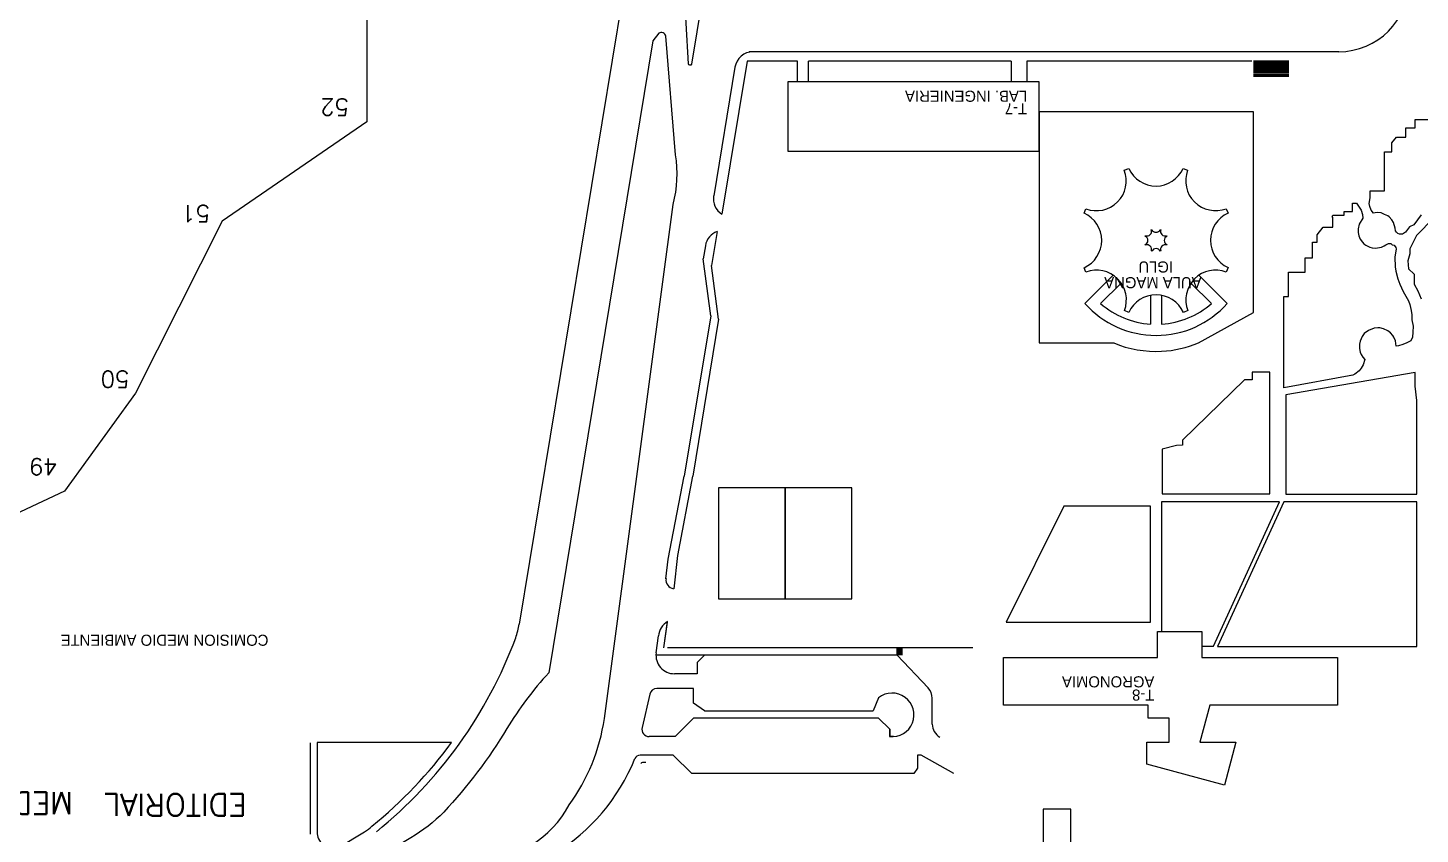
# Model space of a CAD drawing. Header units: millimetres. Extents: x 1062 to 2630, y 446 to 2121.
# Drawn here: x 1463.2 to 1839.9, y 1495.9 to 1714.2 of the extents above; entities that cross this region are included whole.
import ezdxf

# ---------------------------------------------------------------- set-up
doc = ezdxf.new("R2010")
doc.units = ezdxf.units.MM
for name, color, linetype in [('1 EDIFICIO_MOSHE', 5, 'Continuous'), ('2 AREA VERDE_MOSHE', 3, 'Continuous'), ('3 LIMITE GENERAL_MOSHE', 4, 'Continuous'), ('4 LINEAS_MOSHE', 6, 'Continuous'), ('5 TEXTO_MOSHE', 1, 'Continuous'), ('6 AREAS DEPORTIVAS', 194, 'Continuous'), ('7 ZONA DE PARQUEO MOSHE', 132, 'Continuous')]:
    doc.layers.add(name, color=color, linetype=linetype)
doc.styles.add('md', font='')
doc.styles.add('R', font='romans.shx')
doc.styles.get('md').set_extended_font_data('MicrogrammaDMedExt')

msp = doc.modelspace()

# ---------------------------------------------------------------- linework, layer by layer
at = {"layer": '1 EDIFICIO_MOSHE'}
msp.add_lwpolyline([(1736.75, 1699.68), (1736.75, 1680.66), (1668.92, 1680.66), (1668.92, 1699.68)], close=True, dxfattribs=at)
at = {"layer": '1 EDIFICIO_MOSHE', "linetype": 'Continuous', "ltscale": 0.05}
msp.add_lwpolyline([(1776.98, 1675.63, 0.64754), (1787.41, 1665.22), (1787.91, 1664.02, 0.64754), (1787.92, 1649.29), (1787.43, 1648.08, 0.64754), (1777.02, 1637.65), (1775.81, 1637.16, 0.64754), (1761.08, 1637.14), (1759.88, 1637.64, 0.64754), (1749.45, 1648.05), (1748.95, 1649.25, 0.64754), (1748.94, 1663.99), (1749.43, 1665.19, 0.64754), (1759.84, 1675.62), (1761.05, 1676.12, 0.64754), (1775.78, 1676.13), (1776.98, 1675.63)], format="xyb", dxfattribs=at)
at = {"layer": '1 EDIFICIO_MOSHE', "ltscale": 0.05}
msp.add_lwpolyline([(1769.54, 1653.71, 0.64754), (1767.33, 1653.71), (1767.15, 1653.79, 0.64754), (1765.58, 1655.35), (1765.51, 1655.53, 0.64754), (1765.51, 1657.74), (1765.58, 1657.92, 0.64754), (1767.14, 1659.48), (1767.32, 1659.56, 0.64754), (1769.53, 1659.56), (1769.71, 1659.49, 0.64754), (1771.28, 1657.93), (1771.35, 1657.74, 0.64754), (1771.35, 1655.53), (1771.28, 1655.35, 0.64754), (1769.72, 1653.79)], format="xyb", close=True, dxfattribs=at)
at = {"layer": '1 EDIFICIO_MOSHE', "linetype": 'Continuous', "ltscale": 0.05}
for points in [[(1768.79, 1550.77), (1780.8, 1550.77), (1780.8, 1543.76), (1817.49, 1543.76), (1817.49, 1530.84), (1782.95, 1530.84), (1780.26, 1520.86), (1790.05, 1520.86), (1786.93, 1509.23), (1765.93, 1514.86), (1765.93, 1520.86), (1771.99, 1520.86), (1771.99, 1527.34), (1766.28, 1527.34), (1766.28, 1530.84), (1727.18, 1530.84), (1727.18, 1543.76), (1768.79, 1543.76)], [(1737.9, 1502.71), (1737.9, 1496.2), (1737.9, 1485.69), (1737.9, 1470.67), (1745.41, 1470.67), (1745.41, 1502.71)]]:
    msp.add_lwpolyline(points, close=True, dxfattribs=at)
at = {"layer": '2 AREA VERDE_MOSHE'}
for points in [[(1763.7, 2005.42), (1786.12, 1994.09, -0.654521), (1784.94, 1992.26), (1751.9, 1992.26), (1729.35, 1992.26, 0.264801), (1682.44, 1945.46), (1671.51, 1879.2), (1666.98, 1869.16), (1662.79, 1844.78), (1664.07, 1834.04), (1642.75, 1704.29, -0.839459), (1641.93, 1704.46), (1640.03, 1737.51), (1642.07, 1765.25), (1647.91, 1800.69), (1672.65, 1947.58, -0.277844), (1735.9, 2006), (1754.72, 2006), (1758.12, 2006, -0.045799)], [(1454.27, 1370.94), (1454.27, 1371.04), (1461.95, 1384, 0.068892), (1462.7, 1386.63, -0.213051), (1499.35, 1446.23), (1563.05, 1484.55), (1569.71, 1487.31, 0.006979), (1585.25, 1488.52, 0.261522), (1609.65, 1503.85, 0.120245), (1619.16, 1527.24), (1637.77, 1666.38, 0.103512), (1638.43, 1679.82), (1635.8, 1711.9, 0.539768), (1633.86, 1712.69), (1632.3, 1710.61), (1604.11, 1539.62, 0.0483), (1592.78, 1524.51, -0.051324), (1575.69, 1501.91, -0.067225), (1566.78, 1494.97), (1495.97, 1452.38, 0.197621), (1452.76, 1385.55), (1452.27, 1371.04, 0.608726)], [(1794.82, 1691.42), (1736.81, 1691.42), (1736.81, 1628.88), (1756.96, 1628.88, 0.110921), (1769.93, 1626.64, 0.08586), (1779.92, 1628.89), (1794.82, 1637.11)], [(1761.05, 1676.12, 0.64754), (1775.78, 1676.13), (1776.98, 1675.63, 0.64754), (1787.41, 1665.22), (1787.91, 1664.02, 0.64754), (1787.92, 1649.29), (1787.43, 1648.08, 0.64754), (1777.02, 1637.65), (1775.81, 1637.16, 0.64754), (1761.08, 1637.14), (1759.88, 1637.64, 0.64754), (1749.45, 1648.05), (1748.95, 1649.25, 0.64754), (1748.94, 1663.99), (1749.43, 1665.19, 0.64754), (1759.84, 1675.62)], [(1577.79, 1520.74), (1541.41, 1520.74), (1541.41, 1496.06, 0.470412), (1547.26, 1492.35), (1554.28, 1496.57, 0.081537), (1556.27, 1498.1, 0.065341)]]:
    msp.add_lwpolyline(points, format="xyb", close=True, dxfattribs=at)
for points in [[(1840.14, 1663.55), (1838.21, 1660.87), (1836.96, 1660.31), (1835.88, 1658.82), (1835.07, 1658.32), (1834.31, 1658.32), (1833.87, 1658.49), (1833.47, 1658.83), (1833.21, 1659.25), (1833.1, 1659.92), (1832.64, 1661.49), (1832.22, 1662.19), (1831.47, 1663.01), (1831.14, 1663.27), (1830.25, 1663.66), (1829.37, 1664.05), (1828.37, 1664.16), (1827.69, 1664.11), (1827.28, 1664.03), (1826.65, 1664.78), (1826.23, 1665.77), (1826.13, 1666.59), (1826.28, 1667.57), (1826.35, 1668.21), (1826.35, 1670.04), (1830.26, 1670.04), (1830.26, 1678.57), (1830.26, 1680.57), (1832.26, 1680.57), (1832.26, 1683.07), (1833.45, 1684.57), (1836.01, 1684.57), (1836.01, 1687.08), (1838.52, 1687.08), (1838.52, 1689.33), (1842.02, 1689.33)], [(1821.7, 1620.2), (1802.98, 1616.77), (1802.98, 1641.46), (1804.28, 1641.46), (1804.28, 1648.02), (1808.78, 1648.02), (1808.78, 1651.93), (1810.79, 1651.93), (1810.79, 1656.18), (1812.04, 1656.18), (1812.04, 1658.15), (1813.65, 1660.19), (1816.29, 1660.19), (1816.29, 1662.94), (1816.06, 1662.94), (1816.23, 1663.44), (1819.3, 1663.44), (1819.3, 1664.44), (1821.55, 1664.44), (1821.55, 1666.69), (1822.67, 1666.69), (1823.94, 1664.81), (1824.29, 1663.65), (1824.38, 1662.62), (1823.38, 1660.99), (1823.09, 1659.77), (1823.09, 1658.79), (1823.3, 1657.83), (1823.66, 1657), (1824.3, 1656.12), (1824.68, 1655.74), (1825.22, 1655.33), (1826.29, 1654.8), (1826.93, 1654.64), (1827.82, 1654.55), (1828.92, 1654.68), (1829.46, 1654.84), (1830.17, 1655.17), (1830.64, 1655.47), (1831.33, 1655.79), (1831.95, 1655.8), (1832.32, 1655.43), (1832.85, 1655.36), (1833.3, 1654.67), (1833.37, 1654.39), (1833.06, 1652.13), (1833.09, 1649.46), (1833.28, 1648.3), (1833.86, 1646.19), (1834.4, 1644.81), (1835.33, 1642.81), (1835.99, 1641.57), (1836.69, 1640.28), (1837.09, 1639.3), (1837.49, 1637.68), (1837.66, 1636.49), (1837.66, 1635.15), (1837.96, 1633.46), (1837.94, 1631.78), (1837.79, 1630.41), (1837.35, 1629.45), (1836.26, 1628.89), (1835.22, 1628.44), (1834.05, 1628.1), (1833.42, 1627.98), (1833.2, 1629.46), (1832.75, 1630.48), (1832.47, 1630.92), (1831.85, 1631.62), (1831.12, 1632.19), (1830.01, 1632.72), (1828.94, 1632.96), (1828.42, 1632.98), (1827.4, 1632.88), (1825.87, 1632.29), (1824.78, 1631.42), (1824.16, 1630.61), (1823.62, 1629.39), (1823.44, 1628.56), (1823.44, 1627.42), (1823.68, 1626.37), (1823.94, 1625.74), (1824.37, 1625.04), (1824.89, 1624.43), (1824.44, 1622.93), (1823.96, 1622.09), (1823.35, 1621.35), (1822.22, 1620.47), (1821.7, 1620.2), (1821.16, 1620.1)], [(1843.55, 1662.78), (1838.94, 1657.98), (1837.07, 1654.34), (1837.07, 1652.99), (1836.56, 1651.13), (1836.77, 1648.98), (1838.29, 1647.46), (1838.3, 1644.78), (1839.22, 1643.01), (1840.19, 1640.78)], [(1799.17, 1588.05), (1799.17, 1620.93), (1794.46, 1620.93), (1794.46, 1618.93), (1792.4, 1618.93), (1775.54, 1602.59), (1775.54, 1601.2), (1773.99, 1601.16), (1770.04, 1600.13), (1770.04, 1588.05), (1799.17, 1588.05)]]:
    msp.add_lwpolyline(points, dxfattribs=at)
for points in [[(1803.52, 1587.95), (1834.16, 1587.95), (1839.02, 1587.95), (1839.02, 1613.28), (1838.52, 1617.18), (1838.52, 1620.9), (1803.52, 1614.83)], [(1766.93, 1584.67), (1743.45, 1584.67), (1727.89, 1553.27), (1766.93, 1553.27)], [(1801.87, 1585.86), (1769.94, 1585.86), (1769.94, 1550.77), (1780.8, 1550.77), (1780.8, 1546.81), (1783.95, 1546.81)], [(1785.03, 1546.76), (1794.26, 1546.76), (1807.28, 1546.76), (1837.91, 1546.76), (1839.02, 1546.76), (1839.02, 1577.4), (1839.02, 1585.86), (1802.97, 1585.86)]]:
    msp.add_lwpolyline(points, close=True, dxfattribs=at)
at = {"layer": '3 LIMITE GENERAL_MOSHE'}
msp.add_lwpolyline([(1554.86, 1734.12), (1554.86, 1688.7), (1515.73, 1661.8), (1492.33, 1615.33), (1473.11, 1588.78), (1435.73, 1571.31), (1387.87, 1510.87), (1345.24, 1492.35), (1320.79, 1464.75), (1291.79, 1500.74), (1239.38, 1458.46), (1226.46, 1373.22), (1190.82, 1333.39), (1171.25, 1281.33), (1137.37, 1246.39), (1142.61, 1197.48), (1155.53, 1110.14), (1163.57, 1083.59)], dxfattribs=at)
at = {"layer": '4 LINEAS_MOSHE'}
for p, q in [((1804.33, 1705.18), (1794.82, 1705.18)), ((1804.33, 1704.83), (1794.82, 1704.83)), ((1804.33, 1704.83), (1794.82, 1704.83)), ((1804.33, 1704.48), (1794.82, 1704.48)), ((1804.33, 1704.48), (1794.82, 1704.48)), ((1804.33, 1704.13), (1794.82, 1704.13)), ((1804.33, 1704.13), (1794.82, 1704.13)), ((1804.33, 1703.78), (1794.82, 1703.78)), ((1804.33, 1703.78), (1794.82, 1703.78)), ((1804.33, 1703.43), (1794.82, 1703.43)), ((1804.33, 1703.43), (1794.82, 1703.43)), ((1804.33, 1703.08), (1794.82, 1703.08)), ((1804.33, 1703.08), (1794.82, 1703.08)), ((1804.33, 1702.73), (1794.82, 1702.73)), ((1804.33, 1702.73), (1794.82, 1702.73)), ((1804.33, 1702.38), (1794.82, 1702.38)), ((1804.33, 1702.38), (1794.82, 1702.38)), ((1804.33, 1702.03), (1794.82, 1702.03)), ((1804.33, 1702.03), (1794.82, 1702.03)), ((1804.33, 1701.65), (1794.82, 1701.65)), ((1804.33, 1701.65), (1794.82, 1701.65)), ((1804.33, 1701.3), (1794.82, 1701.3)), ((1804.33, 1701.3), (1794.82, 1701.3)), ((1804.33, 1700.95), (1794.82, 1700.95)), ((1804.33, 1700.95), (1794.82, 1700.95)), ((1698.35, 1544.36), (1698.35, 1546.36)), ((1698.63, 1544.36), (1698.63, 1546.36)), ((1698.91, 1544.36), (1698.91, 1546.36)), ((1699.2, 1544.36), (1699.2, 1546.36)), ((1699.48, 1544.36), (1699.48, 1546.36)), ((1699.76, 1544.36), (1699.76, 1546.36))]:
    msp.add_line(p, q, dxfattribs=at)
at = {"layer": '4 LINEAS_MOSHE', "linetype": 'Continuous', "ltscale": 0.05}
for p, q in [((1756.85, 1647.2), (1749.19, 1639.55)), ((1780.01, 1647.2), (1787.67, 1639.55)), ((1758.98, 1645.08), (1753.44, 1639.55)), ((1777.88, 1645.08), (1783.42, 1639.55)), ((1766.93, 1641.78), (1766.93, 1633.96)), ((1769.93, 1641.78), (1769.93, 1633.96))]:
    msp.add_line(p, q, dxfattribs=at)
for radius, start, end in [(25.73, 221.6058, 318.3942), (22.73, 228.7407, 266.2112), (22.73, 273.7888, 311.2593)]:
    msp.add_arc((1768.43, 1656.64), radius, start, end, dxfattribs=at)
at = {"layer": '6 AREAS DEPORTIVAS'}
msp.add_line((1668.1, 1559.59), (1668.1, 1589.63), dxfattribs=at)
msp.add_line((1668.1, 1559.59), (1668.1, 1589.63), dxfattribs=at)
for points in [[(1650.08, 1559.59), (1668.1, 1559.59), (1668.1, 1589.63), (1650.08, 1589.63)], [(1686.13, 1589.63), (1668.1, 1589.63), (1668.1, 1559.59), (1686.13, 1559.59)]]:
    msp.add_lwpolyline(points, close=True, dxfattribs=at)
at = {"layer": '7 ZONA DE PARQUEO MOSHE'}
for p, q in [((1636.72, 1798.98), (1596.13, 1552.79)), ((1817.84, 1707.69), (1658.3, 1707.69)), ((1654.47, 1703.5), (1648.73, 1668.72)), ((1657.79, 1705.18), (1650.95, 1663.7)), ((1671.42, 1705.18), (1657.79, 1705.18)), ((1671.42, 1699.68), (1671.42, 1705.18)), ((1729.24, 1705.18), (1674.43, 1705.18)), ((1674.43, 1699.68), (1674.43, 1705.18)), ((1729.24, 1705.18), (1729.24, 1699.68)), ((1794.31, 1705.18), (1733.5, 1705.18)), ((1733.5, 1705.18), (1733.5, 1699.68)), ((1649.68, 1659.07), (1648.16, 1649.88)), ((1646.5, 1655.2), (1645.91, 1651.62)), ((1647.94, 1636.25), (1645.91, 1651.62)), ((1650.08, 1635.36), (1648.16, 1649.88)), ((1647.94, 1636.25), (1640.78, 1592.81)), ((1650.08, 1635.36), (1643.07, 1592.81)), ((1636.42, 1570.37), (1640.78, 1592.81)), ((1639.04, 1571.33), (1643.07, 1592.81)), ((1638.04, 1562.32), (1639.04, 1571.33)), ((1635.83, 1565.08), (1636.42, 1570.37)), ((1635.28, 1546.36), (1636.23, 1553.49)), ((1635.28, 1546.36), (1636.21, 1553.31)), ((1633.16, 1545.02), (1633.76, 1549.59)), ((1698.35, 1546.36), (1636.28, 1546.36)), ((1718.88, 1546.36), (1674.67, 1546.36)), ((1644.29, 1544.36), (1633.07, 1544.36)), ((1646.36, 1544.36), (1638.79, 1544.36)), ((1646.29, 1544.36), (1644.29, 1542.36)), ((1644.29, 1542.36), (1644.29, 1539.36)), ((1698.35, 1544.36), (1646.29, 1544.36)), ((1698.35, 1544.36), (1646.29, 1544.36)), ((1706.76, 1535.51), (1698.35, 1544.36)), ((1644.29, 1539.36), (1638.12, 1539.36)), ((1631.42, 1533.8), (1629.34, 1524.79)), ((1643.29, 1535.35), (1633.37, 1535.35)), ((1643.29, 1531.35), (1643.29, 1535.35)), ((1646.29, 1529.34), (1643.29, 1531.35)), ((1693.35, 1532.85), (1691.85, 1529.34)), ((1707.87, 1525.72), (1707.87, 1532.75)), ((1707.87, 1525.72), (1707.87, 1532.75)), ((1643.29, 1527.34), (1638.29, 1522.34)), ((1693.35, 1527.34), (1643.29, 1527.34)), ((1693.35, 1527.34), (1643.29, 1527.34)), ((1693.35, 1527.34), (1643.29, 1527.34)), ((1646.29, 1529.34), (1691.85, 1529.34)), ((1696.35, 1524.34), (1693.35, 1527.34)), ((1707.87, 1525.72), (1707.87, 1528.34)), ((1638.29, 1522.34), (1631.29, 1522.34)), ((1638.29, 1522.34), (1635.38, 1522.34)), ((1696.35, 1522.34), (1696.35, 1524.34)), ((1696.35, 1522.34), (1696.35, 1524.34)), ((1696.35, 1524.34), (1696.35, 1522.34)), ((1697.35, 1522.34), (1696.35, 1522.34)), ((1697.35, 1522.34), (1696.35, 1522.34)), ((1697.35, 1522.36), (1697.35, 1522.34)), ((1539.59, 1520.7), (1539.59, 1495.94)), ((1637.78, 1517.33), (1628.8, 1517.33)), ((1630.38, 1515.33), (1629.47, 1515.33)), ((1642.79, 1512.33), (1637.78, 1517.33)), ((1703.86, 1517.33), (1703.86, 1513.83)), ((1704.86, 1517.33), (1703.86, 1517.33)), ((1713.69, 1512.33), (1704.86, 1517.33)), ((1702.86, 1512.33), (1642.79, 1512.33)), ((1703.86, 1513.83), (1702.86, 1512.33))]:
    msp.add_line(p, q, dxfattribs=at)
for centre, radius, start, end in [((1659.4, 1702.68), 5.01, 90, 170.6378), ((1653.67, 1667.9), 5.01, 170.6378, 237.0596), ((1651.44, 1654.39), 5.01, 110.6378, 170.6378), ((1638.32, 1564.81), 2.5, 173.6598, 259.3754), ((1576.38, 1556.05), 20.02, 339.6843, 350.6378), ((1639.22, 1548.87), 5.51, 122.8994, 172.4051), ((1480.8, 1591.43), 121.95, 308.9617, 339.6843), ((1638.12, 1544.36), 5.01, 172.4405, 270), ((1633.37, 1533.35), 2, 90, 167.0054), ((1697, 1528.22), 5.9, 263.6679, 128.2832), ((1703.86, 1532.75), 4, 0, 43.5312), ((1631.29, 1524.34), 2, 167.0054, 270), ((1711.87, 1525.72), 4, 180, 241.3895), ((1577.03, 1536.82), 54.36, 266.1894, 337.9285), ((1628.8, 1515.83), 1.5, 90, 157.9285), ((1629.47, 1514.83), 0.501, 90, 157.2473)]:
    msp.add_arc(centre, radius, start, end, dxfattribs=at)
msp.add_ellipse((1817.84, 1726.71), major_axis=(19.02, 0), ratio=1, start_param=4.712389, end_param=6.283185, dxfattribs=at)

# ---------------------------------------------------------------- texts
at = {"layer": '5 TEXTO_MOSHE'}
for s, height, style, p in [('LAB. INGENIERIA', 3.0034, 'md', (1733.54, 1697.15)), ('52', 4.5, 'R', (1550.03, 1694.97)), ('T-7', 3.003, 'md', (1733.54, 1693.75)), ('51', 4.5, 'R', (1512.44, 1666.13)), ('IGLU', 3.003, 'md', (1773.02, 1650.94)), ('AULA MAGNA', 3.003, 'md', (1780.74, 1646.69)), ('50', 4.5, 'R', (1490.6, 1621.32)), ('49', 4.5, 'R', (1471.21, 1597.61)), ('COMISION MEDIO AMBIENTE', 3.0034, 'md', (1528.26, 1549.93)), ('AGRONOMIA', 3.003, 'md', (1767.96, 1538.67)), ('T-8', 3.003, 'md', (1767.96, 1535.08)), ('MEDIO AMBIENTE', 6, 'R', (1475.38, 1507.34)), ('EDITORIAL', 6, 'R', (1522.36, 1506.87))]:
    msp.add_text(s, height=height, rotation=180, dxfattribs=dict(at, style=style)).set_placement(p)

doc.saveas('drawing.dxf')
